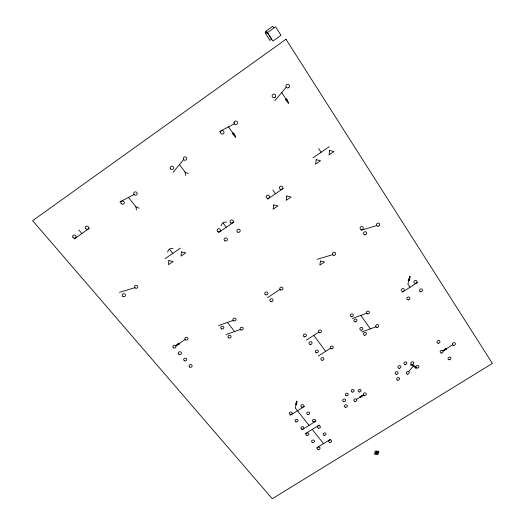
<?xml version="1.0" encoding="UTF-8"?>
<svg xmlns="http://www.w3.org/2000/svg" width="525" height="525" viewBox="0 0 525 525"><rect width="100%" height="100%" fill="white"/><g stroke="black" fill="none" stroke-linecap="round" stroke-linejoin="round"><path stroke-width="0.79" d="M296.855 401.212L296.704 404.762L295.398 404.604L296.855 401.212L295.28 408.01L309.041 425.375M409.979 276.452L409.566 280.711L408.135 280.494L409.979 276.452L407.879 284.104L409.966 287.28M173.066 172.338L183.632 159.548M274.883 100.649L286.23 87.189M408.542 371.608L413.398 366.142M175.698 345.831L178.684 343.061L179.537 344.078L175.698 345.831L185.174 339.544M363.569 394.964L360.544 397.53L359.855 396.605L363.569 394.964L356.567 399.341M442.916 350.871L446.079 348.213L446.723 349.184L442.916 350.871L452.576 344.846M74.235 238.947L89.513 228.178M165.178 258.608L180.449 248.141M312.946 157.868L329.273 146.678M218.492 232.588L234.052 221.957M267.547 199.178L283.461 188.311M267.547 297.655L280.002 289.426M306.403 340.108L318.609 332.227M402.314 292.202L417.651 282.352M318.321 356.016L330.435 348.259M290.404 415.242L304.572 406.304M302.019 429.772L316.083 420.965M305.228 433.788L319.259 425.02M316.549 447.943L330.474 439.307M375.572 452.701L376.852 451.92M376.405 453.803L377.685 453.023M219.607 131.585L234.334 123.788M119.857 201.922L134.085 194.493M352.19 318.537L366.522 313.307M361.725 331.984L375.939 326.812M218.695 325.546L233.212 320.388M225.94 334.609L240.371 329.49M119.405 292.346L134.853 287.674M361.121 230.285L376.707 225.573M317.271 259.311L332.686 254.664M128.474 197.42L135.804 206.673L139.079 208.215M179.458 164.601L185.049 172.088L188.304 173.696M235.751 137.156L232.411 133.757L233.691 132.858L235.751 137.156L228.526 126.866M288.684 103.162L285.423 99.665L286.729 98.746L288.684 103.162L281.702 92.564M78.829 229.957L81.861 233.573M169.483 249.198L172.804 253.385M312.237 429.411L323.498 443.632M227.417 322.448L234.609 331.537M223 222.922L226.255 227.279M313.793 335.337L325.658 351.323M272.862 190.017L275.487 193.751M360.859 315.374L370.328 328.853M318.636 148.542L321.097 152.283M267.481 32.589L272.947 41.075L281.006 35.293L275.559 26.762L266.529 33.239L265.433 31.533L272.757 26.25L273.853 27.963M135.804 206.673L136.579 209.967M185.049 172.088L185.752 175.488M167.632 252.105A4.764 4.449 8.3 0 1 173.02 248.41M221.071 225.888A4.758 4.548 -1.9 0 1 226.564 222.127M168.801 260.564L168.505 264.672L173.145 261.502L168.801 260.564M181.387 251.954L181.059 256.088L185.725 252.899L181.387 251.954M273.663 204.914L273.138 209.199L277.961 205.918L273.663 204.914M286.755 196.002L286.197 200.32L291.047 197.019L286.755 196.002M316.221 159.679L315.597 164.141L320.552 160.755L316.221 159.679M329.674 150.472L329.017 154.967L334.005 151.561L329.674 150.472M320.467 261.043L319.85 265.072L324.568 261.955L320.467 261.043M411.101 364.258L410.708 365.046A9.01 7.704 -23.8 0 1 415.551 368.294L416.338 367.802A9.942 8.498 -23.8 0 0 411.101 364.258M266.792 31.808L265.178 32.97L269.975 40.405L271.582 39.244L266.792 31.808M285.987 39.257L32.609 220.697L272.258 498.75L492.391 363.431L285.987 39.257M376.117 450.949L374.83 451.73L377.147 454.775L378.427 453.994L376.117 450.949M378.203 451.185L374.318 453.561L375.06 454.532L378.945 452.163L378.203 451.185M354.939 401.402A1.496 1.28 -18.3 0 0 356.738 399.663A1.496 1.28 -18.3 0 0 354.27 399.295A1.496 1.28 -18.3 0 0 354.939 401.402M345.378 407.302A1.49 1.273 -17.3 0 0 347.288 405.674A1.49 1.273 -17.3 0 0 344.873 405.156A1.49 1.273 -17.3 0 0 345.378 407.302M343.704 401.572A1.496 1.28 -17.3 0 0 345.621 399.932A1.496 1.28 -17.3 0 0 343.192 399.407A1.496 1.28 -17.3 0 0 343.704 401.572M346.297 395.732A1.503 1.286 -17.8 0 0 348.219 394.085A1.503 1.286 -17.8 0 0 345.785 393.56A1.503 1.286 -17.8 0 0 346.297 395.732M352.282 392.057A1.503 1.293 -18.4 0 0 354.086 390.298A1.503 1.293 -18.4 0 0 351.599 389.931A1.503 1.293 -18.4 0 0 352.282 392.057M359.185 391.952A1.503 1.286 -19.1 0 0 360.997 390.193A1.503 1.286 -19.1 0 0 358.516 389.826A1.503 1.286 -19.1 0 0 359.185 391.952M364.442 395.463A1.496 1.28 -19.3 0 0 366.253 393.717A1.496 1.28 -19.3 0 0 363.779 393.343A1.496 1.28 -19.3 0 0 364.442 395.463M407.452 374.135A1.516 1.293 -23.8 0 0 409.172 372.258A1.516 1.293 -23.8 0 0 406.665 372.035A1.516 1.293 -23.8 0 0 407.452 374.135M397.799 380.159A1.509 1.286 -22.8 0 0 399.505 378.289A1.509 1.286 -22.8 0 0 396.998 378.072A1.509 1.286 -22.8 0 0 397.799 380.159M396.303 374.279A1.516 1.299 -23 0 0 398.016 372.402A1.516 1.299 -23 0 0 395.496 372.179A1.516 1.299 -23 0 0 396.303 374.279M399.072 368.314A1.516 1.306 -23.5 0 0 400.792 366.424A1.516 1.306 -23.5 0 0 398.272 366.194A1.516 1.306 -23.5 0 0 399.072 368.314M405.077 364.553A1.522 1.306 -24.2 0 0 406.803 362.657A1.522 1.306 -24.2 0 0 404.283 362.427A1.522 1.306 -24.2 0 0 405.077 364.553M411.994 364.468A1.522 1.306 -24.7 0 0 413.72 362.578A1.522 1.306 -24.7 0 0 411.206 362.348A1.522 1.306 -24.7 0 0 411.994 364.468M417.145 368.091A1.516 1.299 -24.9 0 0 418.878 366.201A1.516 1.299 -24.9 0 0 416.371 365.977A1.516 1.299 -24.9 0 0 417.145 368.091M441.387 353.036A1.529 1.306 -27.5 0 0 443.008 351.035A1.529 1.306 -27.5 0 0 440.468 350.969A1.529 1.306 -27.5 0 0 441.387 353.036M453.751 345.391A1.536 1.312 -28.7 0 0 455.241 343.291A1.536 1.312 -28.7 0 0 452.675 343.389A1.536 1.312 -28.7 0 0 453.751 345.391M438.257 343.238A1.542 1.319 -27.9 0 0 439.884 341.217A1.542 1.319 -27.9 0 0 437.325 341.145A1.542 1.319 -27.9 0 0 438.257 343.238M449.229 359.769A1.522 1.293 -27.5 0 0 450.85 357.781A1.522 1.293 -27.5 0 0 448.324 357.722A1.522 1.293 -27.5 0 0 449.229 359.769M185.647 339.924A1.595 1.424 0.2 0 0 188.042 338.704A1.595 1.424 0.2 0 0 185.66 337.457A1.595 1.424 0.2 0 0 185.647 339.924M173.539 347.845A1.588 1.417 1.3 0 0 176.013 346.782A1.588 1.417 1.3 0 0 173.736 345.398A1.588 1.417 1.3 0 0 173.539 347.845M178.973 354.303A1.582 1.404 0.4 0 0 181.44 353.246A1.582 1.404 0.4 0 0 179.169 351.875A1.582 1.404 0.4 0 0 178.973 354.303M184.452 360.754A1.575 1.391 -0.4 0 0 186.821 359.553A1.575 1.391 -0.4 0 0 184.465 358.345A1.575 1.391 -0.4 0 0 184.452 360.754M189.787 367.106A1.568 1.385 -1.3 0 0 192.15 365.912A1.568 1.385 -1.3 0 0 189.807 364.711A1.568 1.385 -1.3 0 0 189.787 367.106M319.443 332.758A1.562 1.398 -17.8 0 0 321.418 330.999A1.562 1.398 -17.8 0 0 318.872 330.409A1.562 1.398 -17.8 0 0 319.443 332.758M304.382 336.833A1.555 1.398 -15.7 0 0 306.351 335.075A1.555 1.398 -15.7 0 0 303.791 334.484A1.555 1.398 -15.7 0 0 304.382 336.833M310.065 344.42A1.549 1.378 -16.1 0 0 312.034 342.681A1.549 1.378 -16.1 0 0 309.488 342.097A1.549 1.378 -16.1 0 0 310.065 344.42M331.354 348.797A1.542 1.365 -18.3 0 0 333.191 346.959A1.542 1.365 -18.3 0 0 330.625 346.546A1.542 1.365 -18.3 0 0 331.354 348.797M321.917 360.235A1.536 1.352 -16.8 0 0 323.866 358.529A1.536 1.352 -16.8 0 0 321.359 357.958A1.536 1.352 -16.8 0 0 321.917 360.235M316.345 352.807A1.542 1.365 -16.5 0 0 318.308 351.081A1.542 1.365 -16.5 0 0 315.781 350.51A1.542 1.365 -16.5 0 0 316.345 352.807M367.546 313.884A1.575 1.404 -24.4 0 0 369.298 311.876A1.575 1.404 -24.4 0 0 366.673 311.62A1.575 1.404 -24.4 0 0 367.546 313.884M355.156 321.845A1.568 1.398 -22.5 0 0 356.895 319.85A1.568 1.398 -22.5 0 0 354.27 319.594A1.568 1.398 -22.5 0 0 355.156 321.845M351.501 316.687A1.568 1.404 -22.5 0 0 353.246 314.685A1.568 1.404 -22.5 0 0 350.608 314.423A1.568 1.404 -22.5 0 0 351.501 316.687M376.95 327.377A1.555 1.378 -24.3 0 0 378.696 325.402A1.555 1.378 -24.3 0 0 376.097 325.152A1.555 1.378 -24.3 0 0 376.95 327.377M364.645 335.232A1.555 1.372 -22.6 0 0 366.378 333.27A1.555 1.372 -22.6 0 0 363.779 333.021A1.555 1.372 -22.6 0 0 364.645 335.232M361.056 330.166A1.555 1.378 -22.5 0 0 362.788 328.191A1.555 1.378 -22.5 0 0 360.183 327.941A1.555 1.378 -22.5 0 0 361.056 330.166M415.314 283.336A1.601 1.417 -31.3 0 0 416.824 281.092A1.601 1.417 -31.3 0 0 414.14 281.177A1.601 1.417 -31.3 0 0 415.314 283.336M402.662 291.467A1.595 1.417 -29.5 0 0 404.158 289.236A1.595 1.417 -29.5 0 0 401.474 289.321A1.595 1.417 -29.5 0 0 402.662 291.467M420.82 291.769A1.595 1.404 -30.9 0 0 422.33 289.544A1.595 1.404 -30.9 0 0 419.665 289.629A1.595 1.404 -30.9 0 0 420.82 291.769M408.227 299.834A1.582 1.398 -29.2 0 0 409.717 297.623A1.582 1.398 -29.2 0 0 407.052 297.708A1.582 1.398 -29.2 0 0 408.227 299.834M301.868 407.157A1.496 1.286 -13.3 0 0 303.877 405.628A1.496 1.286 -13.3 0 0 301.481 404.952A1.496 1.286 -13.3 0 0 301.868 407.157M290.181 414.533A1.496 1.28 -12.1 0 0 292.176 413.017A1.496 1.28 -12.1 0 0 289.774 412.348A1.496 1.28 -12.1 0 0 290.181 414.533M307.663 414.52A1.49 1.273 -13.7 0 0 309.665 413.004A1.49 1.273 -13.7 0 0 307.283 412.335A1.49 1.273 -13.7 0 0 307.663 414.52M296.021 421.837A1.49 1.267 -12.5 0 0 298.01 420.335A1.49 1.267 -12.5 0 0 295.627 419.672A1.49 1.267 -12.5 0 0 296.021 421.837M313.399 421.805A1.483 1.267 -14.1 0 0 315.4 420.308A1.483 1.267 -14.1 0 0 313.031 419.646A1.483 1.267 -14.1 0 0 313.399 421.805M301.803 429.069A1.477 1.26 -12.9 0 0 303.785 427.58A1.477 1.26 -12.9 0 0 301.416 426.93A1.477 1.26 -12.9 0 0 301.803 429.069M306.823 435.356A1.47 1.247 -13.2 0 0 308.805 433.873A1.47 1.247 -13.2 0 0 306.449 433.23A1.47 1.247 -13.2 0 0 306.823 435.356M318.386 428.137A1.477 1.253 -14.4 0 0 320.375 426.648A1.477 1.253 -14.4 0 0 318.025 425.998A1.477 1.253 -14.4 0 0 318.386 428.137M312.493 442.45A1.463 1.234 -13.6 0 0 314.468 440.98A1.463 1.234 -13.6 0 0 312.126 440.344A1.463 1.234 -13.6 0 0 312.493 442.45M324.109 435.317A1.47 1.24 -14.7 0 0 325.979 433.729A1.47 1.24 -14.7 0 0 323.584 433.23A1.47 1.24 -14.7 0 0 324.109 435.317M318.111 449.479A1.457 1.221 -13.9 0 0 320.079 448.022A1.457 1.221 -13.9 0 0 317.756 447.392A1.457 1.221 -13.9 0 0 318.111 449.479M329.687 442.398A1.463 1.227 -14.9 0 0 331.551 440.823A1.463 1.227 -14.9 0 0 329.168 440.331A1.463 1.227 -14.9 0 0 329.687 442.398M233.769 320.827A1.588 1.444 -6.1 0 0 236.093 319.443A1.588 1.444 -6.1 0 0 233.658 318.327A1.588 1.444 -6.1 0 0 233.769 320.827M221.576 328.88A1.588 1.437 -4.4 0 0 223.886 327.502A1.588 1.437 -4.4 0 0 221.445 326.399A1.588 1.437 -4.4 0 0 221.576 328.88M241.034 329.963A1.582 1.431 -7.2 0 0 243.232 328.447A1.582 1.431 -7.2 0 0 240.732 327.508A1.582 1.431 -7.2 0 0 241.034 329.963M228.788 337.903A1.575 1.417 -5.5 0 0 231.092 336.538A1.575 1.417 -5.5 0 0 228.67 335.449A1.575 1.417 -5.5 0 0 228.788 337.903M280.783 289.99A1.601 1.477 -14.3 0 0 282.923 288.284A1.601 1.477 -14.3 0 0 280.337 287.47A1.601 1.477 -14.3 0 0 280.783 289.99M265.762 294.814A1.601 1.477 -11.5 0 0 267.894 293.108A1.601 1.477 -11.5 0 0 265.296 292.294A1.601 1.477 -11.5 0 0 265.762 294.814M270.887 301.606A1.595 1.463 -12.2 0 0 273.013 299.919A1.595 1.463 -12.2 0 0 270.428 299.112A1.595 1.463 -12.2 0 0 270.887 301.606M333.874 255.294A1.627 1.509 -26 0 0 335.508 253.057A1.627 1.509 -26 0 0 332.738 252.945A1.627 1.509 -26 0 0 333.874 255.294M378.118 226.223A1.66 1.522 -35.2 0 0 379.477 223.748A1.66 1.522 -35.2 0 0 376.681 224.011A1.66 1.522 -35.2 0 0 378.118 226.223M365.006 234.813A1.647 1.522 -32.7 0 0 366.516 232.437A1.647 1.522 -32.7 0 0 363.727 232.509A1.647 1.522 -32.7 0 0 365.006 234.813M361.613 229.714A1.654 1.529 -33.1 0 0 363.123 227.325A1.654 1.529 -33.1 0 0 360.321 227.397A1.654 1.529 -33.1 0 0 361.613 229.714M135.069 287.884A1.66 1.516 10.1 0 0 137.786 287.123A1.66 1.516 10.1 0 0 135.621 285.324A1.66 1.516 10.1 0 0 135.069 287.884M122.778 296.284A1.66 1.503 10.7 0 0 125.488 295.522A1.66 1.503 10.7 0 0 123.316 293.744A1.66 1.503 10.7 0 0 122.778 296.284M230.888 222.935A1.673 1.608 -3.5 0 0 233.336 221.425A1.673 1.608 -3.5 0 0 230.764 220.152A1.673 1.608 -3.5 0 0 230.888 222.935M217.947 231.65A1.673 1.595 0 0 0 220.487 230.317A1.673 1.595 0 0 0 218.006 228.887A1.673 1.595 0 0 0 217.947 231.65M237.759 232.188A1.667 1.588 -6 0 0 240.194 230.698A1.667 1.588 -6 0 0 237.641 229.445A1.667 1.588 -6 0 0 237.759 232.188M224.871 240.831A1.66 1.575 -2.6 0 0 227.397 239.512A1.66 1.575 -2.6 0 0 224.936 238.101A1.66 1.575 -2.6 0 0 224.871 240.831M280.895 189.42A1.693 1.641 -26.7 0 0 282.535 187.018A1.693 1.641 -26.7 0 0 279.628 186.874A1.693 1.641 -26.7 0 0 280.895 189.42M267.527 198.358A1.687 1.634 -19.4 0 0 269.483 196.212A1.687 1.634 -19.4 0 0 266.634 195.674A1.687 1.634 -19.4 0 0 267.527 198.358M85.621 228.618A1.752 1.601 22.2 0 0 88.6 228.408A1.752 1.601 22.2 0 0 86.756 226.085A1.752 1.601 22.2 0 0 85.621 228.618M73.021 237.503A1.752 1.588 21.9 0 0 75.987 237.293A1.752 1.588 21.9 0 0 74.13 234.99A1.752 1.588 21.9 0 0 73.021 237.503M121.163 203.549A1.759 1.641 23.5 0 0 124.156 203.346A1.759 1.641 23.5 0 0 122.345 200.97A1.759 1.641 23.5 0 0 121.163 203.549M134.059 194.46A1.759 1.654 24.1 0 0 137.051 194.257A1.759 1.654 24.1 0 0 135.253 191.855A1.759 1.654 24.1 0 0 134.059 194.46M170.343 168.715A1.759 1.693 27.1 0 0 173.368 168.728A1.759 1.693 27.1 0 0 171.787 166.156A1.759 1.693 27.1 0 0 170.343 168.715M183.533 159.41A1.759 1.706 29.1 0 0 186.565 159.429A1.759 1.706 29.1 0 0 184.997 156.837A1.759 1.706 29.1 0 0 183.533 159.41M220.526 132.576A1.765 1.746 50 0 0 223.381 133.672A1.765 1.746 50 0 0 222.869 130.659A1.765 1.746 50 0 0 220.526 132.576M234.071 122.299A1.772 1.759 74.2 0 0 236.217 124.491A1.772 1.759 74.2 0 0 237.018 121.531A1.772 1.759 74.2 0 0 234.071 122.299M275.12 97.171A1.811 1.765 -78.8 0 0 274.332 94.146A1.811 1.765 -78.8 0 0 272.167 96.39A1.811 1.765 -78.8 0 0 275.12 97.171M288.94 87.426A1.831 1.765 -76.4 0 0 288.173 84.381A1.831 1.765 -76.4 0 0 285.987 86.638A1.831 1.765 -76.4 0 0 288.94 87.426"/></g></svg>
